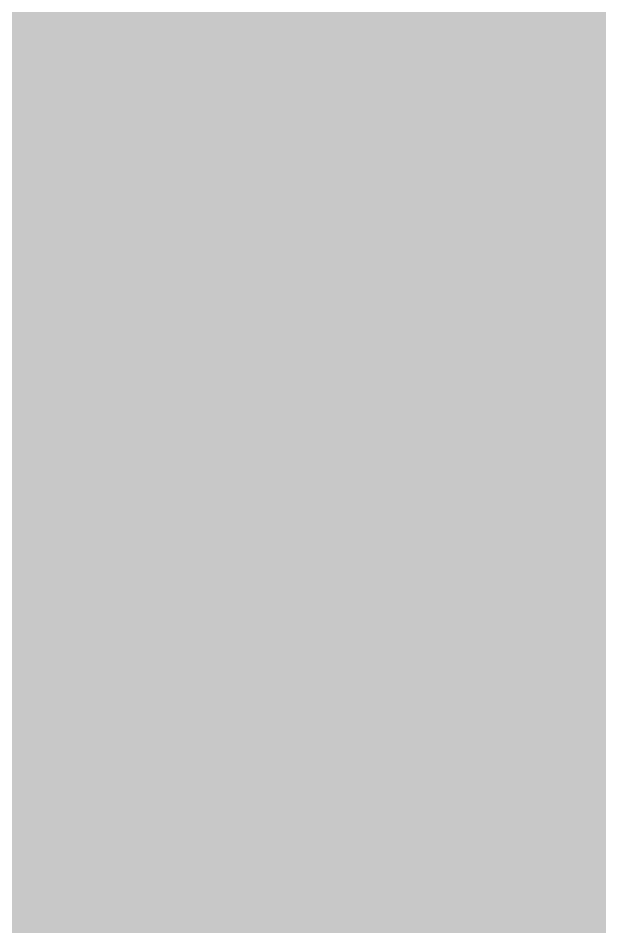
# Model space of a CAD drawing. Header units: inches. Extents: x -26493 to -10162, y -132 to 713.
# Drawn here: x -25623.919 to -25623.567, y 290.443 to 290.993 of the extents above; entities that cross this region are included whole.
import ezdxf

# ---------------------------------------------------------------- set-up
doc = ezdxf.new("R2010")
doc.units = ezdxf.units.IN
doc.header["$MEASUREMENT"] = 0
doc.layers.add('Q-SPCQ', color=91, linetype='Continuous', lineweight=9)

# ---------------------------------------------------------------- blocks, each defined once
blk = doc.blocks.new('Basketball_Backstop-Performance_Sports_Systems-3103-Ceiling_Hung - 27_-0_ to 27_-11 7_8_-652462-Section 13')
at = {"layer": 'Q-SPCQ'}
blk.add_hatch(color=256, dxfattribs=at).paths.add_polyline_path([(-25622.60629, 289.8125), (-25622.60629, 290.125), (-25622.41879, 290.125), (-25622.3853, 290.4375), (-25621.91879, 290.4375), (-25621.91879, 290.125), (-25621.73129, 290.125), (-25621.73129, 289.8125), (-25618.91879, 289.8125), (-25618.91879, 291), (-25619.06524, 291.35355), (-25619.28938, 291.48296), (-25619.41879, 291.5), (-25620.59916, 291.46092), (-25620.93135, 291.00436), (-25621.29379, 290.72325), (-25621.71586, 290.54701), (-25622.1697, 290.48696), (-25622.60629, 290.543), (-25622.98129, 290.68838), (-25623.31784, 290.91979), (-25623.57608, 291.19792), (-25623.76254, 291.5), (-25625.14142, 291.44435), (-25625.27234, 291.35355), (-25625.41879, 291), (-25625.41879, 289.8125), (-25625.14142, 289.8125)], flags=0)
for centre, radius, start, end in [((-25622.16879, 292.25), 1.75, 180, 0), ((-25622.16879, 292.25), 1.625, 180, 0), ((-25622.16879, 292.22281), 1.75, 204.39575, 335.60425)]:
    blk.add_arc(centre, radius, start, end, dxfattribs=at)

msp = doc.modelspace()

# ---------------------------------------------------------------- block references
at = {"layer": 'Q-SPCQ'}
msp.add_blockref('Basketball_Backstop-Performance_Sports_Systems-3103-Ceiling_Hung - 27_-0_ to 27_-11 7_8_-652462-Section 13', (0, 0), dxfattribs=at)

doc.saveas('drawing.dxf')
